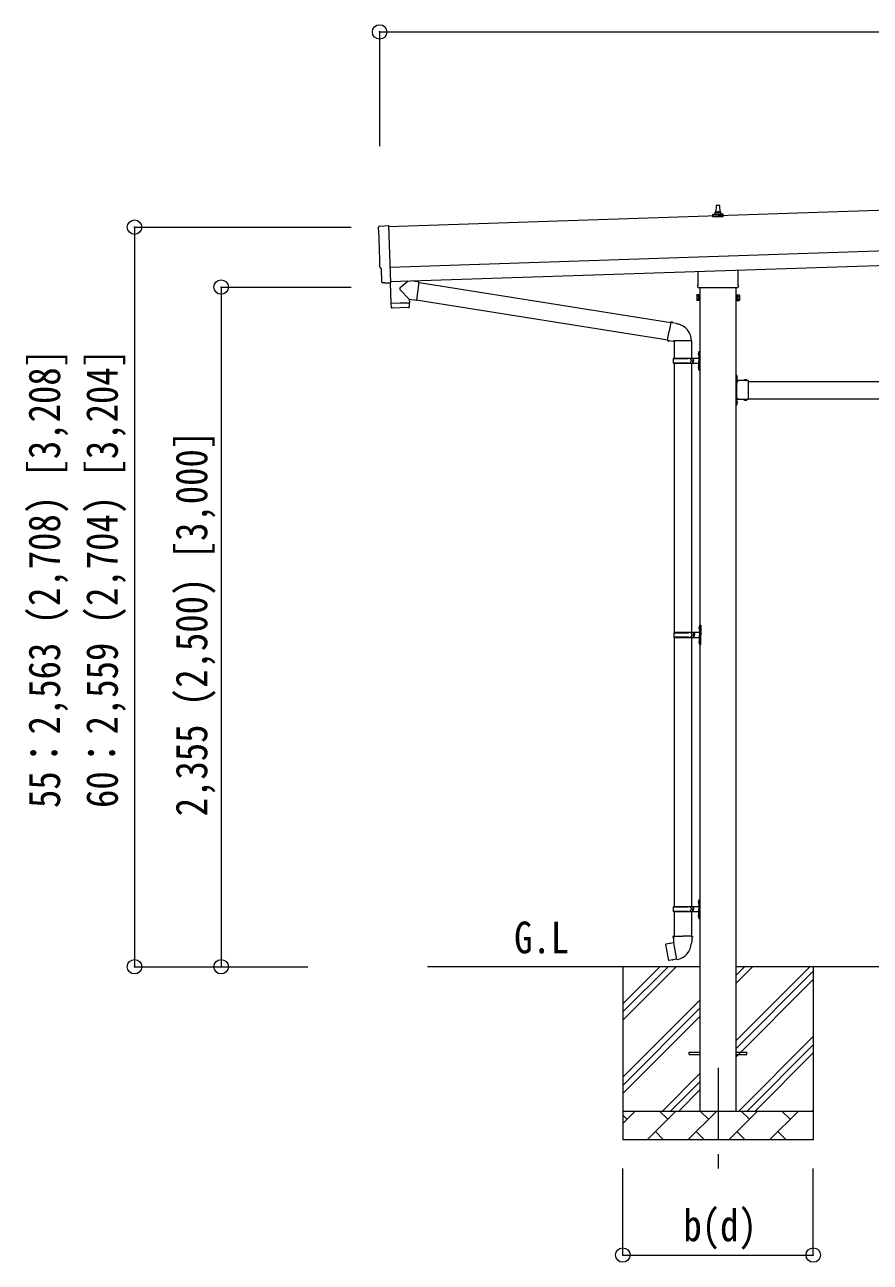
# Model space of a CAD drawing. Units: millimetres at full size, sheet at 1:50; details may follow other scales. Extents: x -14053 to 14053, y -9700 to 9700.
# Drawn here: x 1551 to 4481, y -1363 to 2925 of the extents above; entities that cross this region are included whole.
import ezdxf
from ezdxf.enums import TextEntityAlignment as Align

# ---------------------------------------------------------------- set-up
doc = ezdxf.new("R2010")
doc.units = ezdxf.units.MM
doc.header["$LTSCALE"] = 50
doc.header["$PDMODE"] = 32
doc.header["$PDSIZE"] = 50
doc.linetypes.add('CHAIN1', pattern=[8, 5, -1, 1, -1])
doc.linetypes.add('USER8', pattern=[4, 3, -1])
for name, color, linetype, lineweight in [('0-2_建具', 4, 'Continuous', 9), ('0-3_階段', 7, 'CHAIN1', 9), ('0-4_設備', 7, 'Continuous', 9), ('0-7_ハッチ', 7, 'Continuous', 9), ('0-8_外構', 6, 'Continuous', 9), ('0-9_敷地', 7, 'Continuous', 9)]:
    doc.layers.add(name, color=color, linetype=linetype, lineweight=lineweight)
doc.styles.add('ＭＳ ゴシック', font='')
doc.styles.get('ＭＳ ゴシック').set_extended_font_data('MS Gothic')

msp = doc.modelspace()

# ---------------------------------------------------------------- linework, layer by layer
at = {"layer": '0-2_建具'}
for p, q in [((8194.5, 2404.22), (2811.49, 2224.79)), ((3943.14, 2271.19), (3943.14, 2275.4)), ((3944.14, 2275.4), (3962.14, 2275.4)), ((3947.14, 2275.4), (3947.86, 2298.93)), ((3948.86, 2299.9), (3957.41, 2299.9)), ((3958.41, 2298.93), (3959.14, 2275.4)), ((3963.14, 2271.19), (3963.14, 2275.4)), ((2816.16, 2084.87), (8199.17, 2264.3)), ((3934.89, 2259.9), (3934.89, 2267.62)), ((3971.39, 2259.9), (3934.89, 2259.9)), ((3935.27, 2268.4), (3971, 2268.4)), ((3935.65, 2268.59), (3942.37, 2270.22)), ((3942.75, 2270.4), (3963.52, 2270.4)), ((3970.62, 2268.59), (3963.9, 2270.22)), ((3971.39, 2259.9), (3971.39, 2267.62)), ((2817.82, 2034.89), (8200.83, 2214.33)), ((3884.84, 2025.91), (3884.84, 2070.46)), ((4021.44, 2075.01), (4021.44, 2025.91)), ((2798.33, 2030.47), (2791.4, 2030.6)), ((2817.91, 2032.13), (2817.95, 2031.13)), ((3883.14, 2017.14), (3883.14, 2022.64)), ((4023.14, 2022.64), (4023.14, 2017.14)), ((3879.14, 1987.64), (3879.9, 1988.96)), ((3879.14, 1987.64), (3879.14, 1970.64)), ((3886.14, 1984.05), (3879.9, 1984.05)), ((3886.14, 1974.23), (3879.9, 1974.23)), ((4021.07, 2013.64), (3885.2, 2013.64)), ((3890.64, 2013.64), (3890.64, -838.86)), ((4015.64, -838.86), (4015.64, 2013.64)), ((4020.14, 1984.05), (4026.38, 1984.05)), ((4020.14, 1974.23), (4026.38, 1974.23)), ((4027.14, 1987.64), (4026.38, 1988.96)), ((4027.14, 1987.64), (4027.14, 1970.64)), ((3879.14, 1970.64), (3879.9, 1969.33)), ((3886.14, 1969.33), (3879.9, 1969.33)), ((3888.64, 1969.94), (3886.14, 1969.94)), ((4017.64, 1969.94), (4020.14, 1969.94)), ((4020.14, 1969.33), (4026.38, 1969.33)), ((4027.14, 1970.64), (4026.38, 1969.33)), ((4017.64, 1712.14), (4015.64, 1712.14)), ((4015.64, 1712.14), (4015.64, 1692.14)), ((4015.64, 1705.14), (4017.64, 1705.14)), ((4015.64, 1699.14), (4017.64, 1699.14)), ((4017.64, 1712.14), (4017.64, 1692.14)), ((4018.15, 1708.04), (4017.64, 1708.04)), ((4017.64, 1708.04), (4017.64, 1696.24)), ((4057.64, 1692.14), (4017.64, 1692.14)), ((4017.64, 1688.14), (4017.64, 1630.14)), ((4054.54, 1692.14), (4042.74, 1692.14)), ((4054.54, 1692.65), (4054.54, 1692.14)), ((4057.64, 1692.14), (4057.64, 1626.14)), ((4057.64, 1689.14), (6948.64, 1689.14)), ((4015.64, 1626.14), (4015.64, 1606.14)), ((4015.64, 1619.14), (4017.64, 1619.14)), ((4015.64, 1613.14), (4017.64, 1613.14)), ((4017.64, 1606.14), (4015.64, 1606.14)), ((4021.64, 1629.14), (4016.14, 1629.14)), ((4017.64, 1628.14), (4021.64, 1628.14)), ((4017.64, 1626.14), (4017.64, 1606.14)), ((4057.64, 1626.14), (4017.64, 1626.14)), ((4018.15, 1622.04), (4017.64, 1622.04)), ((4017.64, 1622.04), (4017.64, 1610.24)), ((4054.54, 1626.14), (4042.74, 1626.14)), ((4054.54, 1625.63), (4054.54, 1626.14)), ((4057.64, 1629.14), (6948.64, 1629.14)), ((3853.14, -634.36), (3890.64, -634.36)), ((3853.14, -643.36), (3853.14, -634.36)), ((4015.64, -634.36), (4053.14, -634.36)), ((4053.14, -643.36), (4053.14, -634.36)), ((3853.14, -643.36), (3890.64, -643.36)), ((4015.64, -643.36), (4053.14, -643.36))]:
    msp.add_line(p, q, dxfattribs=at)
for points in [[(2779.82, 2227.17), (2811.32, 2229.87), (2817.91, 2032.13)], [(2788.46, 2033.5), (2786.89, 2080.5), (2786.29, 2080.48)], [(2799.06, 2030.77), (2799.7, 2031.42), (2817.95, 2031.13)], [(3886.14, 1969.33), (3886.14, 1988.96), (3879.9, 1988.96)], [(3886.14, 1969.94), (3886.14, 1988.34), (3888.64, 1988.34)], [(4020.14, 1969.94), (4020.14, 1988.34), (4017.64, 1988.34)], [(4020.14, 1969.33), (4020.14, 1988.96), (4026.38, 1988.96)], [(4021.64, 1689.14), (4016.14, 1689.14), (4016.14, 1629.14)], [(4018.15, 1708.04), (4018.15, 1696.24), (4017.64, 1696.24)], [(4017.64, 1688.14), (4021.64, 1688.14), (4021.64, 1690.14), (4017.64, 1690.14)], [(4054.54, 1692.65), (4042.74, 1692.65), (4042.74, 1692.14)], [(4017.64, 1630.14), (4021.64, 1630.14), (4021.64, 1628.14)], [(4018.15, 1622.04), (4018.15, 1610.24), (4017.64, 1610.24)], [(4054.54, 1625.63), (4042.74, 1625.63), (4042.74, 1626.14)]]:
    msp.add_lwpolyline(points, dxfattribs=at)
for points in [[(3888.64, 1968.64), (3888.64, 1989.64), (3890.64, 1989.64), (3890.64, 1968.64)], [(4017.64, 1968.64), (4017.64, 1989.64), (4015.64, 1989.64), (4015.64, 1968.64)]]:
    msp.add_lwpolyline(points, close=True, dxfattribs=at)
at = {"layer": '0-2_建具', "linetype": 'USER8'}
for points in [[(4020.25, 1704.64), (4017.47, 1703.29), (4016.86, 1702.14)], [(4020.25, 1699.64), (4017.47, 1701), (4016.86, 1702.14)], [(4046.14, 1694.75), (4047.49, 1691.97), (4048.64, 1691.37)], [(4051.14, 1694.75), (4049.78, 1691.97), (4048.64, 1691.37)], [(4020.25, 1618.64), (4017.47, 1617.29), (4016.86, 1616.14)], [(4020.25, 1613.64), (4017.47, 1615), (4016.86, 1616.14)], [(4046.14, 1623.53), (4047.49, 1626.31), (4048.64, 1626.92)], [(4051.14, 1623.53), (4049.78, 1626.31), (4048.64, 1626.92)]]:
    msp.add_lwpolyline(points, dxfattribs=at)
at = {"layer": '0-2_建具'}
for centre, radius, start, end in [((3947.22, 2274.77), 4.13, 90, 171.17633), ((3944.14, 2274.4), 1, 90, 180), ((3948.86, 2298.9), 1, 90, 178.60509), ((3956.47, 2275.4), 4.83, 133.60282, 180), ((3949.8, 2275.4), 4.83, 0, 46.39718), ((3957.41, 2298.9), 1, 1.39491, 90), ((3959.05, 2274.77), 4.13, 8.82367, 90), ((3962.14, 2274.4), 1, 0, 90), ((3935.89, 2267.62), 1, 103.62699, 180), ((3942.14, 2271.19), 1, 283.62699, 0), ((3964.14, 2271.19), 1, 180, 256.37301), ((3970.39, 2267.62), 1, 0, 76.37301), ((3887.14, 2022.64), 4, 125.09963, 180), ((3887.14, 2017.14), 4, 180, 194.47751), ((3887.14, 2017.14), 4, 194.47751, 241.04498), ((4019.14, 2017.14), 4, 298.95502, 345.52249), ((4019.14, 2022.64), 4, 0, 54.90037), ((4019.14, 2017.14), 4, 345.52249, 0), ((3883.48, 1986.5), 4.34, 145.61575, 214.38425), ((3895.38, 1979.14), 16.24, 162.41205, 197.58795), ((3883.48, 1971.78), 4.34, 145.61575, 214.38425), ((4022.79, 1986.5), 4.34, 325.61575, 34.38425), ((4010.9, 1979.14), 16.24, 342.41205, 17.58795), ((4022.79, 1971.78), 4.34, 325.61575, 34.38425), ((4017.64, 1692.14), 2, 180, 270), ((4012.4, 1702.14), 8.23, 314.2189, 45.7811), ((4048.64, 1686.91), 8.23, 44.2189, 135.7811), ((4017.64, 1626.14), 2, 90, 180), ((4012.4, 1616.14), 8.23, 314.2189, 45.7811), ((4048.64, 1631.37), 8.23, 224.2189, 315.7811)]:
    msp.add_arc(centre, radius, start, end, dxfattribs=at)
for centre, major_axis, ratio, start_param, end_param in [((2780.08, 2224.18), (-3, -0.1), 0.99863, 4.7647489, 6.2979817), ((-1980.79, 1995.02), (4760.73, 158.69), 0.99863, 6.2686928, 6.2979817), ((2786.15, 2084.88), (-4.4, -0.15), 0.99863, 6.2686928, 7.8539816), ((2791.46, 2033.61), (-2.11, -2.14), 0.9974, 5.5252311, 7.0411395), ((2798.35, 2031.47), (-0.704, -0.714), 0.9974, 0.7579542, 1.5707963)]:
    msp.add_ellipse(centre, major_axis=major_axis, ratio=ratio, start_param=start_param, end_param=end_param, dxfattribs=at)
at = {"layer": '0-3_階段'}
msp.add_line((3953.14, -688.86), (3953.14, -1037.86), dxfattribs=at)
at = {"layer": '0-4_設備'}
for p, q in [((3890.64, -338.86), (2946.48, -338.86)), ((3623.14, -338.86), (3623.14, -938.86)), ((3623.14, -523.91), (3808.19, -338.86)), ((3623.14, -495.62), (3779.9, -338.86)), ((3623.14, -467.34), (3751.62, -338.86)), ((6990.64, -338.86), (4015.64, -338.86)), ((4015.64, -593.96), (4270.74, -338.86)), ((4015.64, -395.97), (4072.75, -338.86)), ((4015.64, -367.68), (4044.46, -338.86)), ((4283.14, -338.86), (4283.14, -938.86)), ((4015.64, -622.24), (4283.14, -354.74)), ((4015.64, -650.53), (4283.14, -383.03)), ((3623.14, -721.9), (3890.64, -454.4)), ((3623.14, -750.18), (3890.64, -482.68)), ((3623.14, -778.47), (3890.64, -510.97)), ((4025.29, -838.86), (4283.14, -581.02)), ((4053.58, -838.86), (4283.14, -609.3)), ((4081.86, -838.86), (4283.14, -637.58)), ((3760.74, -838.86), (3890.64, -708.96)), ((3789.02, -838.86), (3890.64, -737.24)), ((3817.3, -838.86), (3890.64, -765.53)), ((3623.14, -838.86), (4283.14, -838.86)), ((3623.14, -881.75), (3666.03, -838.86)), ((3637.48, -867.41), (3623.14, -853.07)), ((3707.45, -938.86), (3807.45, -838.86)), ((3778.9, -867.41), (3750.34, -838.86)), ((3848.87, -938.86), (3948.87, -838.86)), ((3920.32, -867.41), (3891.77, -838.86)), ((3990.29, -938.86), (4090.29, -838.86)), ((4061.74, -867.41), (4033.19, -838.86)), ((4131.72, -938.86), (4231.72, -838.86)), ((4203.16, -867.41), (4174.61, -838.86)), ((4279.85, -838.86), (4283.14, -835.57)), ((4283.14, -938.86), (3623.14, -938.86)), ((3736, -910.31), (3764.56, -938.86)), ((3877.43, -910.31), (3905.98, -938.86)), ((4018.85, -910.31), (4047.4, -938.86)), ((4160.27, -910.31), (4188.82, -938.86))]:
    msp.add_line(p, q, dxfattribs=at)
at = {"layer": '0-8_外構'}
for p, q in [((2780.49, 2900.11), (2780.49, 2504.26)), ((2780.49, 2900.11), (8230.16, 2900.11)), ((1931.49, 2223.76), (2681.49, 2223.76)), ((1931.49, 2223.76), (1931.49, -338.86)), ((2231.49, 2016.14), (2681.49, 2016.14)), ((2231.49, 2016.14), (2231.49, -338.86)), ((1931.49, -338.86), (2531.49, -338.86)), ((2231.49, -338.86), (2531.49, -338.86)), ((3623.14, -1337.86), (3623.14, -1037.86)), ((4283.14, -1337.86), (4283.14, -1037.86)), ((3623.14, -1337.86), (4283.14, -1337.86))]:
    msp.add_line(p, q, dxfattribs=at)
for p in [(2780.49, 2900.11), (1931.49, 2223.76), (2231.49, 2016.14), (1931.49, -338.86), (2231.49, -338.86), (3623.14, -1337.86), (4283.14, -1337.86)]:
    msp.add_point(p, dxfattribs=at)
at = {"layer": '0-9_敷地'}
for p, q in [((2879.24, 2036.94), (2852.02, 2013.91)), ((2916.93, 2033.65), (2891.02, 2037.33)), ((2916.93, 2033.65), (2907.97, 1970.58)), ((2917.16, 2031.74), (3789.27, 1892.89)), ((2883.48, 1974.06), (2851.99, 2006.58)), ((2883.48, 1974.06), (2907.97, 1970.58)), ((2883.48, 1974.06), (2883.88, 1962.05)), ((2907.73, 1972.49), (3778.85, 1833.8)), ((2819.95, 1958.92), (2820.62, 1945.89)), ((2881.23, 1944.96), (2823.71, 1943.04)), ((2824.42, 1960.07), (2824.47, 1959.07)), ((2879.39, 1961.9), (2879.4, 1960.9)), ((3789.59, 1894.71), (3784.06, 1863.34)), ((3789.59, 1894.71), (3790.73, 1896.69)), ((3790.73, 1896.69), (3794.29, 1896.06)), ((3794.29, 1896.06), (3794.71, 1893.71)), ((3809.22, 1890.89), (3810.91, 1889.26)), ((3810.91, 1889.26), (3813.02, 1888.81)), ((3778.53, 1831.98), (3784.06, 1863.34)), ((3778.53, 1831.98), (3778.92, 1829.72)), ((3778.53, 1831.98), (3783.68, 1831.16)), ((3778.92, 1829.72), (3782.49, 1829.1)), ((3782.49, 1829.1), (3783.68, 1831.16)), ((3783.68, 1831.16), (3798.28, 1828.85)), ((3798.28, 1828.85), (3800.49, 1829.83)), ((3860.79, 1829.44), (3799.6, 1829.44)), ((3800.64, 1829.44), (3800.64, 1770.14)), ((3860.64, 1829.44), (3860.64, 1770.14)), ((3797.64, 1768.14), (3847.97, 1768.14)), ((3798.64, 1770.14), (3884.64, 1770.14)), ((3798.64, 1770.14), (3798.64, 1768.14)), ((3857.64, 1770.14), (3857.64, 1765.64)), ((3857.64, 1765.64), (3859.64, 1765.64)), ((3859.64, 1765.64), (3859.64, 1761.14)), ((3859.64, 1756.64), (3859.64, 1761.14)), ((3865.64, 1770.14), (3865.64, 1761.14)), ((3865.64, 1765.64), (3868.64, 1765.64)), ((3865.64, 1752.14), (3865.64, 1761.14)), ((3868.64, 1765.64), (3868.64, 1761.14)), ((3868.64, 1756.64), (3868.64, 1761.14)), ((3884.33, 1787.29), (3886.38, 1786.29)), ((3885.6, 1789.29), (3886.24, 1789.29)), ((3885.6, 1789.29), (3885.6, 1780.99)), ((3885.6, 1780.99), (3886.24, 1780.99)), ((3886.24, 1789.29), (3886.24, 1780.99)), ((3886.24, 1789.29), (3886.64, 1788.89)), ((3886.24, 1780.99), (3886.64, 1781.39)), ((3886.38, 1786.29), (3886.99, 1785.14)), ((3886.64, 1793.14), (3889.64, 1794.64)), ((3886.64, 1793.14), (3886.64, 1761.14)), ((3886.64, 1788.89), (3886.64, 1781.39)), ((3886.64, 1729.14), (3886.64, 1761.14)), ((3889.64, 1794.64), (3889.64, 1761.14)), ((3889.64, 1794.64), (3890.64, 1794.64)), ((3889.64, 1727.64), (3889.64, 1761.14)), ((3890.64, 1794.64), (3890.64, 1761.14)), ((3890.64, 1727.64), (3890.64, 1761.14)), ((3797.64, 1754.14), (3847.97, 1754.14)), ((3798.64, 1752.14), (3798.64, 1754.14)), ((3798.64, 1752.14), (3884.64, 1752.14)), ((3800.64, 1752.14), (3800.64, 820.14)), ((3857.64, 1752.14), (3857.64, 1756.64)), ((3857.64, 1756.64), (3859.64, 1756.64)), ((3860.64, 1752.14), (3860.64, 820.14)), ((3865.64, 1756.64), (3868.64, 1756.64)), ((3884.33, 1739.29), (3886.38, 1738.29)), ((3885.6, 1741.29), (3886.24, 1741.29)), ((3885.6, 1741.29), (3885.6, 1732.99)), ((3885.6, 1732.99), (3886.24, 1732.99)), ((3886.24, 1741.29), (3886.24, 1732.99)), ((3886.24, 1741.29), (3886.64, 1740.89)), ((3886.24, 1732.99), (3886.64, 1733.39)), ((3886.38, 1738.29), (3886.99, 1737.14)), ((3886.64, 1740.89), (3886.64, 1733.39)), ((3886.64, 1729.14), (3889.64, 1727.64)), ((3889.64, 1727.64), (3890.64, 1727.64)), ((3800.14, 818.14), (3850.47, 818.14)), ((3801.14, 820.14), (3887.14, 820.14)), ((3801.14, 820.14), (3801.14, 818.14)), ((3860.14, 820.14), (3860.14, 815.64)), ((3860.14, 815.64), (3862.14, 815.64)), ((3862.14, 815.64), (3862.14, 811.14)), ((3868.14, 820.14), (3868.14, 811.14)), ((3868.14, 815.64), (3871.14, 815.64)), ((3871.14, 815.64), (3871.14, 811.14)), ((3886.83, 837.29), (3888.88, 836.29)), ((3888.1, 839.29), (3888.74, 839.29)), ((3888.1, 839.29), (3888.1, 830.99)), ((3888.1, 830.99), (3888.74, 830.99)), ((3888.74, 839.29), (3888.74, 830.99)), ((3888.74, 839.29), (3889.14, 838.89)), ((3888.74, 830.99), (3889.14, 831.39)), ((3888.88, 836.29), (3889.49, 835.14)), ((3889.14, 843.14), (3892.14, 844.64)), ((3889.14, 843.14), (3889.14, 811.14)), ((3889.14, 838.89), (3889.14, 831.39)), ((3892.14, 844.64), (3892.14, 811.14)), ((3892.14, 844.64), (3893.14, 844.64)), ((3893.14, 844.64), (3893.14, 811.14)), ((3800.14, 804.14), (3850.47, 804.14)), ((3800.64, 802.15), (3800.64, -129.86)), ((3801.14, 802.14), (3801.14, 804.14)), ((3801.14, 802.14), (3887.14, 802.14)), ((3860.14, 802.14), (3860.14, 806.64)), ((3860.14, 806.64), (3862.14, 806.64)), ((3860.64, 802.15), (3860.64, -129.86)), ((3862.14, 806.64), (3862.14, 811.14)), ((3868.14, 802.14), (3868.14, 811.14)), ((3868.14, 806.64), (3871.14, 806.64)), ((3871.14, 806.64), (3871.14, 811.14)), ((3886.83, 789.29), (3888.88, 788.29)), ((3888.1, 791.29), (3888.74, 791.29)), ((3888.1, 791.29), (3888.1, 782.99)), ((3888.1, 782.99), (3888.74, 782.99)), ((3888.74, 791.29), (3888.74, 782.99)), ((3888.74, 791.29), (3889.14, 790.89)), ((3888.74, 782.99), (3889.14, 783.39)), ((3888.88, 788.29), (3889.49, 787.14)), ((3889.14, 779.14), (3889.14, 811.14)), ((3889.14, 790.89), (3889.14, 783.39)), ((3889.14, 779.14), (3892.14, 777.64)), ((3892.14, 777.64), (3892.14, 811.14)), ((3892.14, 777.64), (3893.14, 777.64)), ((3893.14, 777.64), (3893.14, 811.14)), ((3884.33, -112.71), (3886.38, -113.71)), ((3885.6, -110.71), (3886.24, -110.71)), ((3885.6, -110.71), (3885.6, -119.01)), ((3885.6, -119.01), (3886.24, -119.01)), ((3886.24, -110.71), (3886.24, -119.01)), ((3886.24, -110.71), (3886.64, -111.11)), ((3886.24, -119.01), (3886.64, -118.61)), ((3886.38, -113.71), (3886.99, -114.86)), ((3886.64, -106.86), (3889.64, -105.36)), ((3886.64, -106.86), (3886.64, -138.86)), ((3886.64, -111.11), (3886.64, -118.61)), ((3889.64, -105.36), (3889.64, -138.86)), ((3889.64, -105.36), (3890.64, -105.36)), ((3890.64, -105.36), (3890.64, -138.86)), ((3797.64, -131.86), (3847.97, -131.86)), ((3797.64, -145.86), (3847.97, -145.86)), ((3798.64, -129.86), (3884.64, -129.86)), ((3798.64, -129.86), (3798.64, -131.86)), ((3798.64, -147.86), (3798.64, -145.86)), ((3798.64, -147.86), (3884.64, -147.86)), ((3800.64, -147.86), (3800.64, -232.79)), ((3857.64, -129.86), (3857.64, -134.36)), ((3857.64, -134.36), (3859.64, -134.36)), ((3857.64, -147.86), (3857.64, -143.36)), ((3857.64, -143.36), (3859.64, -143.36)), ((3859.64, -134.36), (3859.64, -138.86)), ((3859.64, -143.36), (3859.64, -138.86)), ((3860.64, -147.86), (3860.64, -232.79)), ((3865.64, -129.86), (3865.64, -138.86)), ((3865.64, -134.36), (3868.64, -134.36)), ((3865.64, -147.86), (3865.64, -138.86)), ((3865.64, -143.36), (3868.64, -143.36)), ((3868.64, -134.36), (3868.64, -138.86)), ((3868.64, -143.36), (3868.64, -138.86)), ((3884.33, -160.71), (3886.38, -161.71)), ((3885.6, -158.71), (3886.24, -158.71)), ((3885.6, -158.71), (3885.6, -167.01)), ((3885.6, -167.01), (3886.24, -167.01)), ((3886.24, -158.71), (3886.24, -167.01)), ((3886.24, -158.71), (3886.64, -159.11)), ((3886.24, -167.01), (3886.64, -166.61)), ((3886.38, -161.71), (3886.99, -162.86)), ((3886.64, -170.86), (3886.64, -138.86)), ((3886.64, -159.11), (3886.64, -166.61)), ((3886.64, -170.86), (3889.64, -172.36)), ((3889.64, -172.36), (3889.64, -138.86)), ((3890.64, -172.36), (3890.64, -138.86)), ((3889.64, -172.36), (3890.64, -172.36)), ((3800.05, -255.99), (3772.18, -261.24)), ((3798.79, -232.79), (3796.64, -233.57)), ((3796.64, -233.57), (3796.64, -237.19)), ((3796.64, -237.19), (3798.88, -238)), ((3798.79, -232.79), (3830.64, -232.79)), ((3798.79, -232.79), (3798.88, -238)), ((3798.88, -238), (3799.14, -252.79)), ((3799.14, -252.79), (3800.49, -254.79)), ((3810.4, -313.28), (3800.27, -255.81)), ((3800.29, -254.99), (3800.29, -255.69)), ((3800.49, -254.79), (3800.46, -254.79)), ((3862.49, -232.79), (3830.64, -232.79)), ((3860.83, -254.73), (3860.75, -256.89)), ((3862.14, -252.79), (3860.83, -254.73)), ((3864.64, -237.19), (3862.4, -238)), ((3862.49, -232.79), (3864.64, -233.57)), ((3864.64, -233.57), (3864.64, -237.19)), ((3772.18, -261.24), (3771.37, -262.41)), ((3771.37, -262.41), (3780.99, -316.97)), ((3784.92, -258.63), (3784.71, -258.88)), ((3795.01, -315.88), (3794.73, -315.72)), ((3810.7, -314.05), (3810.46, -313.38))]:
    msp.add_line(p, q, dxfattribs=at)
for points in [[(2817.55, 2031.13), (2819.92, 1959.92), (2883.88, 1962.05)], [(2884.13, 1948), (2883.92, 1961.06), (2819.95, 1958.92)], [(3789.59, 1894.71), (3794.71, 1893.71), (3809.22, 1890.89)], [(3884.33, 1782.99), (3886.38, 1783.99), (3886.99, 1785.14)], [(3884.33, 1734.99), (3886.38, 1735.99), (3886.99, 1737.14)], [(3886.83, 832.99), (3888.88, 833.99), (3889.49, 835.14)], [(3886.83, 784.99), (3888.88, 785.99), (3889.49, 787.14)], [(3884.33, -117.01), (3886.38, -116.01), (3886.99, -114.86)], [(3884.33, -165.01), (3886.38, -164.01), (3886.99, -162.86)], [(3862.49, -232.79), (3862.4, -238), (3862.14, -252.79)], [(3787.16, -258.41), (3786.88, -258.26), (3784.92, -258.63)], [(3810.13, -313.19), (3782.15, -317.79), (3780.99, -316.97)], [(3797.2, -315.32), (3796.99, -315.55), (3795.01, -315.88)]]:
    msp.add_lwpolyline(points, dxfattribs=at)
for centre, radius, start, end in [((2855.41, 2010.23), 5, 132.56466, 226.88314), ((2823.61, 1946.04), 3, 182.90915, 271.95747), ((2881.13, 1947.95), 3, 271.90915, 0.90915), ((3800.49, 1829.83), 60.3, 359.62495, 78), ((3846.39, 1761.14), 49.25, 171.82876, 180.00002), ((3846.39, 1761.14), 49.25, 180.00002, 188.17127), ((3847.97, 1770.14), 2, 270, 359.99998), ((3889.93, 1785.14), 6, 136.21765, 223.78235), ((3884.64, 1772.14), 2, 270, 359.99998), ((3847.97, 1752.14), 2, 0.00005, 90.00004), ((3889.93, 1737.14), 6, 136.21765, 223.78235), ((3884.64, 1750.14), 2, 0.00005, 90.00004), ((3848.89, 811.14), 49.25, 171.82876, 180.00002), ((3850.47, 820.14), 2, 270, 359.99998), ((3892.43, 835.14), 6, 136.21765, 223.78235), ((3887.14, 822.14), 2, 270, 359.99998), ((3848.89, 811.14), 49.25, 180.00002, 188.17127), ((3850.47, 802.14), 2, 0.00005, 90.00004), ((3892.43, 787.14), 6, 136.21765, 223.78235), ((3887.14, 800.14), 2, 0.00005, 90.00004), ((3889.93, -114.86), 6, 136.21765, 223.78235), ((3884.64, -127.86), 2, 270, 359.99998), ((3846.39, -138.86), 49.25, 171.82876, 180.00002), ((3846.39, -138.86), 49.25, 180.00002, 188.17127), ((3847.97, -129.86), 2, 270, 359.99998), ((3847.97, -147.86), 2, 0.00005, 90.00004), ((3889.93, -162.86), 6, 136.21765, 223.78235), ((3884.64, -149.86), 2, 0.00005, 90.00004), ((3799.99, -255.69), 0.3, 280.66842, 0), ((3800.49, -254.99), 0.2, 100, 180), ((3800.49, -254.79), 60.3, 279.96938, 358), ((3810.18, -313.49), 0.3, 20, 99.33158), ((3810.89, -313.98), 0.2, 200, 279.96938)]:
    msp.add_arc(centre, radius, start, end, dxfattribs=at)

# ---------------------------------------------------------------- texts
at = {"layer": '0-7_ハッチ', "style": 'ＭＳ ゴシック', "width": 0.85}
msp.add_text('G.L', height=110, dxfattribs=at).set_placement((3246.64, -325.41), align=Align.BOTTOM_LEFT)
at = {"layer": '0-8_外構', "color": 7, "style": 'ＭＳ ゴシック', "width": 0.85}
for s, p in [('55：2,563 (2,708) [3,208]', (1706.49, 211.2)), ('60：2,559 (2,704) [3,204]', (1906.49, 211.2)), ('2,355 (2,500) [3,000]', (2216.49, 182.39))]:
    msp.add_text(s, height=110, rotation=90, dxfattribs=at).set_placement(p, align=Align.BOTTOM_LEFT)
msp.add_text('b(d)', height=110, dxfattribs=at).set_placement((3833.14, -1322.86), align=Align.BOTTOM_LEFT)

doc.saveas('drawing.dxf')
